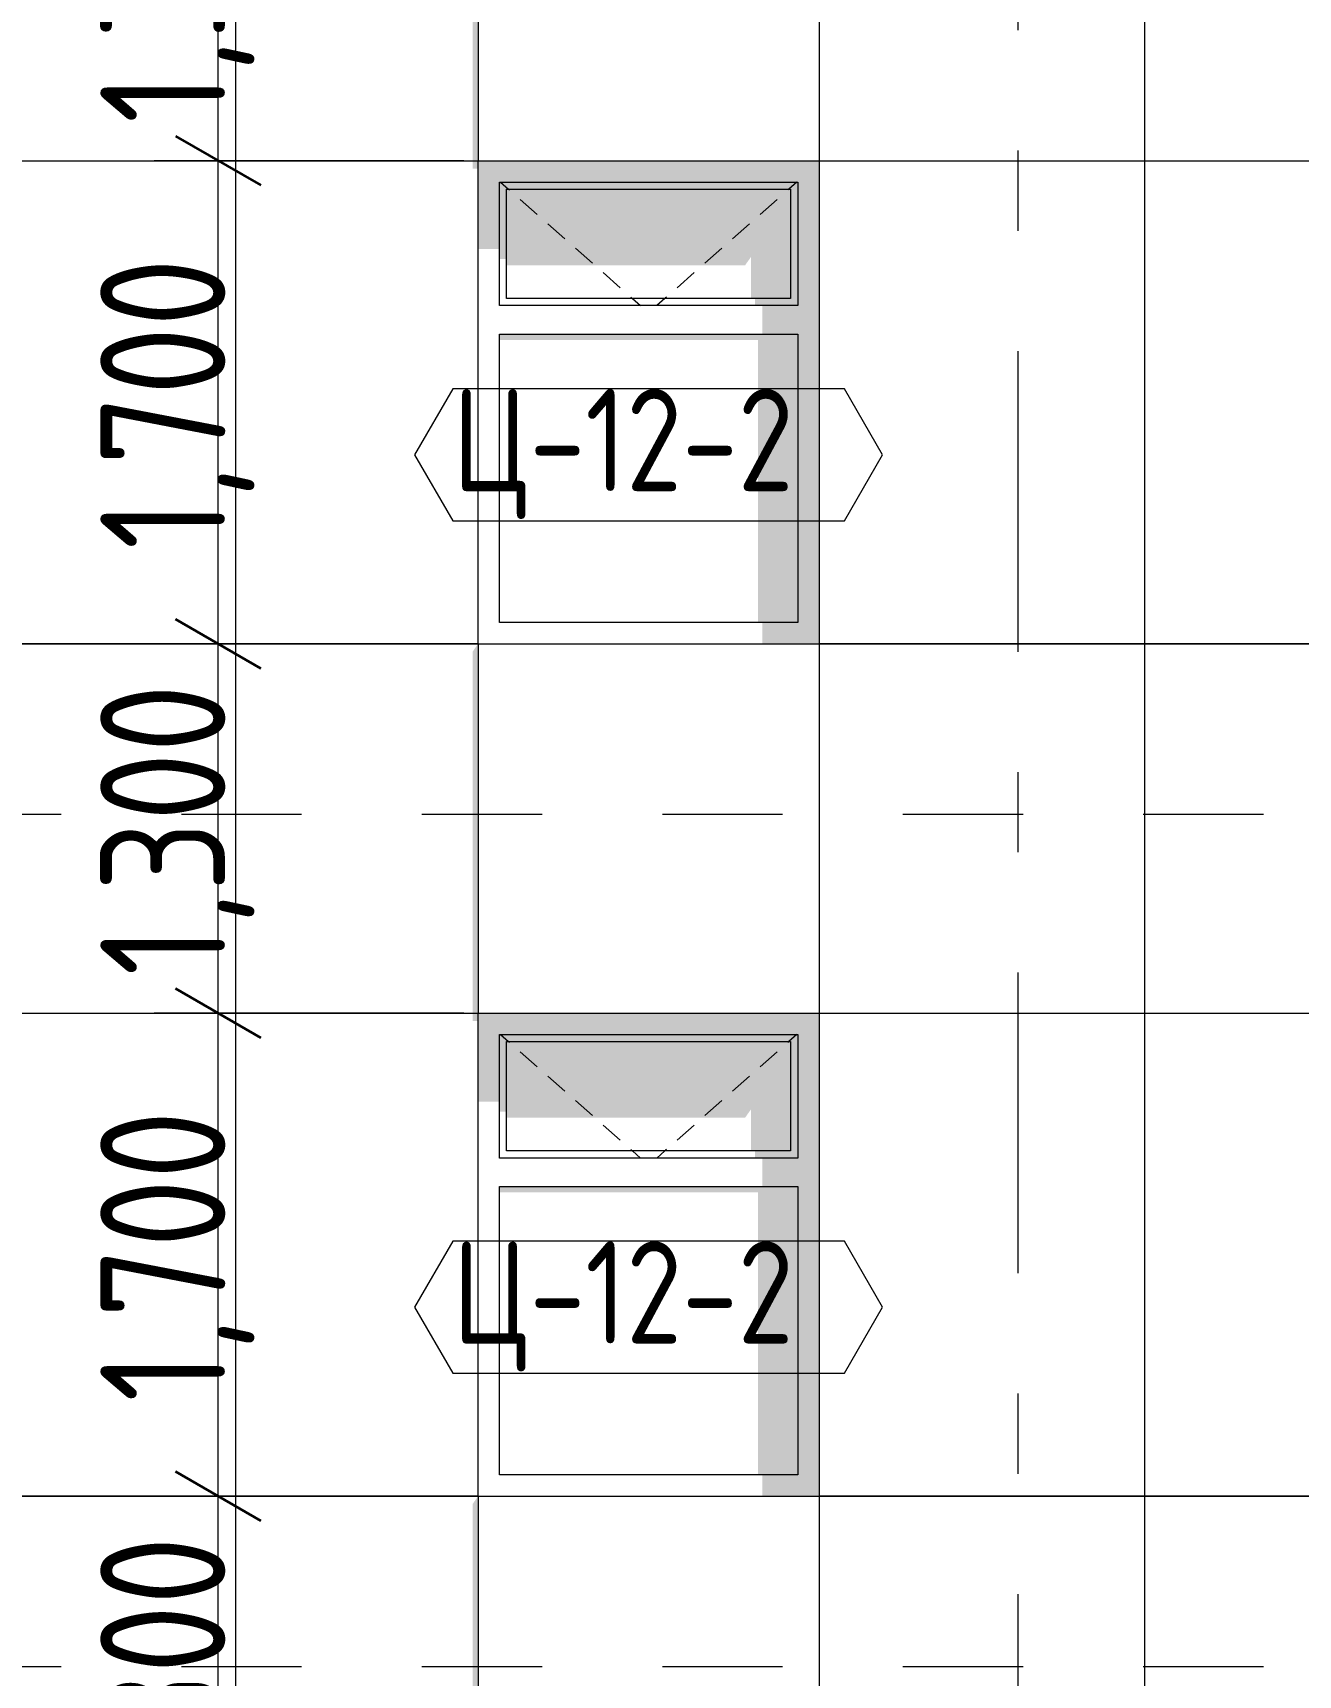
# Model space of a CAD drawing. Header units: millimetres. Extents: x 18162 to 7085488, y 72188 to 247925.
# Drawn here: x 5955990 to 5960445, y 106526 to 112306 of the extents above; entities that cross this region are included whole.
import ezdxf
from ezdxf.enums import TextEntityAlignment as Align

# ---------------------------------------------------------------- set-up
doc = ezdxf.new("R2010")
doc.units = ezdxf.units.MM
doc.header["$MEASUREMENT"] = 0
doc.linetypes.add('Dashed', pattern=[423.333333, 211.666667, -211.666667])
doc.linetypes.add('Double Dashed', pattern=[1093.611073, 529.166651, -211.666656, 141.111112, -211.666656])
for name, color, linetype in [('Archicad Windows', 7, 'Continuous'), ('Structural - Bearing', 7, 'Continuous'), ('Structural - Grid', 7, 'Continuous')]:
    doc.layers.add(name, color=color, linetype=linetype)
doc.styles.add('GENERATED_STYLE_3', font='', dxfattribs={"width": 0.8})
doc.styles.get('GENERATED_STYLE_3').set_extended_font_data('ISOCPEUR MON')
doc.dimstyles.new('GENERATED_STYLE__32', dxfattribs={"dimtxt": 440.00001, "dimasz": 228, "dimexe": 0.18, "dimexo": 50, "dimgap": 0, "dimtad": 1, "dimdec": 0, "dimzin": 0, "dimdsep": 46, "dimtxsty": 'GENERATED_STYLE_3', "dimblk": 'ARROWHEAD_2', "dimblk1": 'ARROWHEAD_2', "dimblk2": 'ARROWHEAD_2', "dimcen": 0.09, "dimclrd": 13, "dimclre": 13, "dimclrt": 13, "dimadec": 0, "dimazin": 0, "dimtfac": 1, "dimtdec": 4, "dimtmove": 0, "dimatfit": 3, "dimfxl": 1, "dimtolj": 1, "dimtzin": 0, "dimarcsym": 0})

# ---------------------------------------------------------------- blocks, each defined once
blk = doc.blocks.new('*X2812', base_point=(6050603.8, 91556.2))
at = {"layer": 'Structural - Bearing', "color": 8, "linetype": 'Continuous', "lineweight": 13}
for p, q in [((5955103.8, 109456.2), (5955103.8, 107156.2)), ((5956703.8, 109456.2), (5956703.8, 107156.2)), ((5953658.1, 108856.2), (5954603.8, 108856.2)), ((5954603.8, 108856.2), (5955103.8, 108856.2)), ((5955103.8, 108856.2), (5956203.8, 108856.2)), ((5956203.8, 108856.2), (5956703.8, 108856.2)), ((5956703.8, 108856.2), (5957558.1, 108856.2)), ((5953658.1, 107156.2), (5954603.8, 107156.2)), ((5954603.8, 107156.2), (5953658.1, 107156.2)), ((5955103.8, 107156.2), (5954603.8, 107156.2)), ((5954603.8, 107156.2), (5955103.8, 107156.2)), ((5955103.8, 107156.2), (5956203.8, 107156.2)), ((5955103.8, 107156.2), (5955103.8, 106556.2)), ((5956203.8, 107156.2), (5955103.8, 107156.2)), ((5956703.8, 107156.2), (5956203.8, 107156.2)), ((5956203.8, 107156.2), (5956703.8, 107156.2)), ((5956703.8, 107156.2), (5957558.1, 107156.2)), ((5956703.8, 107156.2), (5956703.8, 106556.2)), ((5957558.1, 107156.2), (5956703.8, 107156.2)), ((5955103.8, 106556.2), (5955103.8, 106456.2)), ((5956703.8, 106556.2), (5956703.8, 106456.2))]:
    blk.add_line(p, q, dxfattribs=at)
blk = doc.blocks.new('*X2813', base_point=(6050603.8, 91556.2))
at = {"layer": 'Structural - Bearing', "color": 8, "linetype": 'Continuous', "lineweight": 13}
for p, q in [((5959903.8, 109456.2), (5959903.8, 107156.2)), ((5958758.1, 108856.2), (5959403.8, 108856.2)), ((5959403.8, 108856.2), (5959903.8, 108856.2)), ((5959903.8, 108856.2), (5960558.1, 108856.2)), ((5958758.1, 107156.2), (5959403.8, 107156.2)), ((5959403.8, 107156.2), (5958758.1, 107156.2)), ((5959903.8, 107156.2), (5959403.8, 107156.2)), ((5959403.8, 107156.2), (5959903.8, 107156.2)), ((5959903.8, 107156.2), (5960558.1, 107156.2)), ((5959903.8, 107156.2), (5959903.8, 106556.2)), ((5960558.1, 107156.2), (5959903.8, 107156.2)), ((5959903.8, 106556.2), (5959903.8, 106456.2))]:
    blk.add_line(p, q, dxfattribs=at)
blk = doc.blocks.new('*X2816', base_point=(6050603.8, 91556.2))
at = {"layer": 'Structural - Bearing', "color": 8, "linetype": 'Continuous', "lineweight": 13}
for p, q in [((5955103.8, 112456.2), (5955103.8, 110156.2)), ((5956703.8, 112456.2), (5956703.8, 110156.2)), ((5953658.1, 111856.2), (5954603.8, 111856.2)), ((5954603.8, 111856.2), (5955103.8, 111856.2)), ((5955103.8, 111856.2), (5956203.8, 111856.2)), ((5956203.8, 111856.2), (5956703.8, 111856.2)), ((5956703.8, 111856.2), (5957558.1, 111856.2)), ((5953658.1, 110156.2), (5954603.8, 110156.2)), ((5954603.8, 110156.2), (5953658.1, 110156.2)), ((5955103.8, 110156.2), (5954603.8, 110156.2)), ((5954603.8, 110156.2), (5955103.8, 110156.2)), ((5955103.8, 110156.2), (5956203.8, 110156.2)), ((5955103.8, 110156.2), (5955103.8, 109556.2)), ((5956203.8, 110156.2), (5955103.8, 110156.2)), ((5956703.8, 110156.2), (5956203.8, 110156.2)), ((5956203.8, 110156.2), (5956703.8, 110156.2)), ((5956703.8, 110156.2), (5957558.1, 110156.2)), ((5956703.8, 110156.2), (5956703.8, 109556.2)), ((5957558.1, 110156.2), (5956703.8, 110156.2)), ((5955103.8, 109556.2), (5955103.8, 109456.2)), ((5956703.8, 109556.2), (5956703.8, 109456.2))]:
    blk.add_line(p, q, dxfattribs=at)
blk = doc.blocks.new('*X2817', base_point=(6050603.8, 91556.2))
at = {"layer": 'Structural - Bearing', "color": 8, "linetype": 'Continuous', "lineweight": 13}
for p, q in [((5959903.8, 112456.2), (5959903.8, 110156.2)), ((5958758.1, 111856.2), (5959403.8, 111856.2)), ((5959403.8, 111856.2), (5959903.8, 111856.2)), ((5959903.8, 111856.2), (5960558.1, 111856.2)), ((5958758.1, 110156.2), (5959403.8, 110156.2)), ((5959403.8, 110156.2), (5958758.1, 110156.2)), ((5959903.8, 110156.2), (5959403.8, 110156.2)), ((5959403.8, 110156.2), (5959903.8, 110156.2)), ((5959903.8, 110156.2), (5960558.1, 110156.2)), ((5959903.8, 110156.2), (5959903.8, 109556.2)), ((5960558.1, 110156.2), (5959903.8, 110156.2)), ((5959903.8, 109556.2), (5959903.8, 109456.2))]:
    blk.add_line(p, q, dxfattribs=at)
blk = doc.blocks.new('*D3023', base_point=(6050603.8, 91556.2))
at = {"color": 13, "linetype": 'Continuous', "lineweight": 13}
for p, q in [((5956642.8, 105856.2), (5956642.8, 107156.2)), ((5957508.1, 105856.2), (5956417.8, 105856.2)), ((5956642.8, 104156.2), (5956642.8, 105856.2)), ((5957508.1, 104156.2), (5956417.8, 104156.2)), ((5956642.8, 102856.2), (5956642.8, 104156.2))]:
    blk.add_line(p, q, dxfattribs=at)
at = {"color": 12, "linetype": 'Continuous', "lineweight": 35}
for p, q in [((5956492.8, 105942.8), (5956792.8, 105769.6)), ((5956492.8, 104242.8), (5956792.8, 104069.6))]:
    blk.add_line(p, q, dxfattribs=at)
at = {"color": 13, "lineweight": 13, "insert": (5956770.3, 104488), "char_height": 440, "attachment_point": 7, "rotation": 90, "style": 'GENERATED_STYLE_3'}
blk.add_mtext('\\A1;{\\pql;\\fISOCPEUR MON|b0|i0|c0|p0;\\W0.800000;1,700}', dxfattribs=at)
blk = doc.blocks.new('ARROWHEAD_2')
at = {"color": 0, "linetype": 'Continuous', "lineweight": 0}
for p, q in [((-0.378, -0.655), (0.378, 0.655)), ((0, 0), (-1, 0))]:
    blk.add_line(p, q, dxfattribs=at)
blk = doc.blocks.new('*D3024', base_point=(6050603.8, 91556.2))
at = {"color": 12, "linetype": 'Continuous', "lineweight": 35}
for p, q in [((5956492.8, 107242.8), (5956792.8, 107069.6)), ((5956492.8, 105942.8), (5956792.8, 105769.6))]:
    blk.add_line(p, q, dxfattribs=at)
at = {"color": 13, "linetype": 'Continuous', "lineweight": 13}
blk.add_line((5956642.8, 105856.2), (5956642.8, 107156.2), dxfattribs=at)
at = {"color": 13, "lineweight": 13, "insert": (5956770.3, 105988), "char_height": 440, "attachment_point": 7, "rotation": 90, "style": 'GENERATED_STYLE_3'}
blk.add_mtext('\\A1;{\\pql;\\fISOCPEUR MON|b0|i0|c0|p0;\\W0.800000;1,300}', dxfattribs=at)
blk = doc.blocks.new('*D3025', base_point=(6050603.8, 91556.2))
at = {"color": 12, "linetype": 'Continuous', "lineweight": 35}
for p, q in [((5956492.8, 108942.8), (5956792.8, 108769.6)), ((5956492.8, 107242.8), (5956792.8, 107069.6))]:
    blk.add_line(p, q, dxfattribs=at)
at = {"color": 13, "linetype": 'Continuous', "lineweight": 13}
for p, q in [((5957508.1, 108856.2), (5956417.8, 108856.2)), ((5956642.8, 107156.2), (5956642.8, 108856.2)), ((5957508.1, 107156.2), (5956417.8, 107156.2)), ((5956642.8, 105856.2), (5956642.8, 107156.2))]:
    blk.add_line(p, q, dxfattribs=at)
at = {"color": 13, "lineweight": 13, "insert": (5956770.3, 107488), "char_height": 440, "attachment_point": 7, "rotation": 90, "style": 'GENERATED_STYLE_3'}
blk.add_mtext('\\A1;{\\pql;\\fISOCPEUR MON|b0|i0|c0|p0;\\W0.800000;1,700}', dxfattribs=at)
blk = doc.blocks.new('*D3026', base_point=(6050603.8, 91556.2))
at = {"color": 12, "linetype": 'Continuous', "lineweight": 35}
for p, q in [((5956492.8, 110242.8), (5956792.8, 110069.6)), ((5956492.8, 108942.8), (5956792.8, 108769.6))]:
    blk.add_line(p, q, dxfattribs=at)
at = {"color": 13, "linetype": 'Continuous', "lineweight": 13}
for p, q in [((5957508.1, 110156.2), (5956417.8, 110156.2)), ((5956642.8, 108856.2), (5956642.8, 110156.2)), ((5957508.1, 108856.2), (5956417.8, 108856.2))]:
    blk.add_line(p, q, dxfattribs=at)
at = {"color": 13, "lineweight": 13, "insert": (5956770.3, 108988), "char_height": 440, "attachment_point": 7, "rotation": 90, "style": 'GENERATED_STYLE_3'}
blk.add_mtext('\\A1;{\\pql;\\fISOCPEUR MON|b0|i0|c0|p0;\\W0.800000;1,300}', dxfattribs=at)
blk = doc.blocks.new('*D3027', base_point=(6050603.8, 91556.2))
at = {"color": 12, "linetype": 'Continuous', "lineweight": 35}
for p, q in [((5956492.8, 111942.8), (5956792.8, 111769.6)), ((5956492.8, 110242.8), (5956792.8, 110069.6))]:
    blk.add_line(p, q, dxfattribs=at)
at = {"color": 13, "linetype": 'Continuous', "lineweight": 13}
for p, q in [((5957508.1, 111856.2), (5956417.8, 111856.2)), ((5956642.8, 110156.2), (5956642.8, 111856.2)), ((5957508.1, 110156.2), (5956417.8, 110156.2))]:
    blk.add_line(p, q, dxfattribs=at)
at = {"color": 13, "lineweight": 13, "insert": (5956770.3, 110488), "char_height": 440, "attachment_point": 7, "rotation": 90, "style": 'GENERATED_STYLE_3'}
blk.add_mtext('\\A1;{\\pql;\\fISOCPEUR MON|b0|i0|c0|p0;\\W0.800000;1,700}', dxfattribs=at)
blk = doc.blocks.new('*D3028', base_point=(6050603.8, 91556.2))
at = {"color": 12, "linetype": 'Continuous', "lineweight": 35}
for p, q in [((5956492.8, 113242.8), (5956792.8, 113069.6)), ((5956492.8, 111942.8), (5956792.8, 111769.6))]:
    blk.add_line(p, q, dxfattribs=at)
at = {"color": 13, "linetype": 'Continuous', "lineweight": 13}
for p, q in [((5957508.1, 113156.2), (5956417.8, 113156.2)), ((5956642.8, 111856.2), (5956642.8, 113156.2)), ((5957508.1, 111856.2), (5956417.8, 111856.2))]:
    blk.add_line(p, q, dxfattribs=at)
at = {"color": 13, "lineweight": 13, "insert": (5956770.3, 111988), "char_height": 440, "attachment_point": 7, "rotation": 90, "style": 'GENERATED_STYLE_3'}
blk.add_mtext('\\A1;{\\pql;\\fISOCPEUR MON|b0|i0|c0|p0;\\W0.800000;1,300}', dxfattribs=at)
blk = doc.blocks.new('Label_242_3', base_point=(5958158.1, 107587.1))
at = {"color": 13, "linetype": 'Continuous', "lineweight": 13, "flags": 128}
blk.add_lwpolyline([(5957334.2, 107821.3), (5957468.3, 107589.1), (5958847.9, 107589.1), (5958982, 107821.3), (5958847.9, 108053.6), (5957468.3, 108053.6)], close=True, dxfattribs=at)
at = {"color": 13, "lineweight": 13, "insert": (5957468.3, 108052.9), "char_height": 360, "attachment_point": 1, "style": 'GENERATED_STYLE_3'}
blk.add_mtext('\\A1;{\\pql;\\pt0,253000;\\fISOCPEUR MON|b0|i0|c0|p0;\\W0.800000;Ц-12-2\\fISOCPEUR MON|b0|i0|c0|p0;\\W0.800000;\\A1{\\H.66x;\\S^  ;}\\fISOCPEUR MON|b0|i0|c0|p0;\\W0.800000;\\fISOCPEUR MON|b0|i0|c0|p0;\\W0.800000;\\A1{\\H.66x;\\S^  ;}\\fISOCPEUR MON|b0|i0|c0|p0;\\W0.800000; \\fISOCPEUR MON|b0|i0|c0|p0;\\W0.800000;\\fISOCPEUR MON|b0|i0|c0|p0;\\W0.800000;\\fISOCPEUR MON|b0|i0|c0|p0;\\W0.800000;\\fISOCPEUR MON|b0|i0|c0|p0;\\W0.800000;\\fISOCPEUR MON|b0|i0|c0|p0;\\W0.800000;\\fISOCPEUR MON|b0|i0|c0|p0;\\W0.800000;\\fISOCPEUR MON|b0|i0|c0|p0;\\W0.800000;\\fISOCPEUR MON|b0|i0|c0|p0;\\W0.800000;\\fISOCPEUR MON|b0|i0|c0|p0;\\W0.800000;\\fISOCPEUR MON|b0|i0|c0|p0;\\W0.800000;\\fISOCPEUR MON|b0|i0|c0|p0;\\W0.800000;\\fISOCPEUR MON|b0|i0|c0|p0;\\W0.800000;\\fISOCPEUR MON|b0|i0|c0|p0;\\W0.800000;\\fISOCPEUR MON|b0|i0|c0|p0;\\W0.800000;\\fISOCPEUR MON|b0|i0|c0|p0;\\W0.800000;\\fISOCPEUR MON|b0|i0|c0|p0;\\W0.800000;\\fISOCPEUR MON|b0|i0|c0|p0;\\W0.800000;\\fISOCPEUR MON|b0|i0|c0|p0;\\W0.800000;\\fISOCPEUR MON|b0|i0|c0|p0;\\W0.800000;\\fISOCPEUR MON|b0|i0|c0|p0;\\W0.800000;\\fISOCPEUR MON|b0|i0|c0|p0;\\W0.800000;\\fISOCPEUR MON|b0|i0|c0|p0;\\W0.800000;\\fISOCPEUR MON|b0|i0|c0|p0;\\W0.800000;\\fISOCPEUR MON|b0|i0|c0|p0;\\W0.800000;\\fISOCPEUR MON|b0|i0|c0|p0;\\W0.800000;\\fISOCPEUR MON|b0|i0|c0|p0;\\W0.800000;\\fISOCPEUR MON|b0|i0|c0|p0;\\W0.800000;\\fISOCPEUR MON|b0|i0|c0|p0;\\W0.800000;\\fISOCPEUR MON|b0|i0|c0|p0;\\W0.800000;\\fISOCPEUR MON|b0|i0|c0|p0;\\W0.800000;\\fISOCPEUR MON|b0|i0|c0|p0;\\W0.800000;\\fISOCPEUR MON|b0|i0|c0|p0;\\W0.800000;\\fISOCPEUR MON|b0|i0|c0|p0;\\W0.800000;\\fISOCPEUR MON|b0|i0|c0|p0;\\W0.800000;\\fISOCPEUR MON|b0|i0|c0|p0;\\W0.800000;\\fISOCPEUR MON|b0|i0|c0|p0;\\W0.800000;\\fISOCPEUR MON|b0|i0|c0|p0;\\W0.800000;\\fISOCPEUR MON|b0|i0|c0|p0;\\W0.800000;\\fISOCPEUR MON|b0|i0|c0|p0;\\W0.800000;\\fISOCPEUR MON|b0|i0|c0|p0;\\W0.800000;\\fISOCPEUR MON|b0|i0|c0|p0;\\W0.800000;\\fISOCPEUR MON|b0|i0|c0|p0;\\W0.800000;\\fISOCPEUR MON|b0|i0|c0|p0;\\W0.800000;}', dxfattribs=at)
blk = doc.blocks.new('Label_244_3', base_point=(5958158.1, 110587.1))
at = {"color": 13, "linetype": 'Continuous', "lineweight": 13, "flags": 128}
blk.add_lwpolyline([(5957334.2, 110821.3), (5957468.3, 110589.1), (5958847.9, 110589.1), (5958982, 110821.3), (5958847.9, 111053.6), (5957468.3, 111053.6)], close=True, dxfattribs=at)
at = {"color": 13, "lineweight": 13, "insert": (5957468.3, 111052.9), "char_height": 360, "attachment_point": 1, "style": 'GENERATED_STYLE_3'}
blk.add_mtext('\\A1;{\\pql;\\pt0,253000;\\fISOCPEUR MON|b0|i0|c0|p0;\\W0.800000;Ц-12-2\\fISOCPEUR MON|b0|i0|c0|p0;\\W0.800000;\\A1{\\H.66x;\\S^  ;}\\fISOCPEUR MON|b0|i0|c0|p0;\\W0.800000;\\fISOCPEUR MON|b0|i0|c0|p0;\\W0.800000;\\A1{\\H.66x;\\S^  ;}\\fISOCPEUR MON|b0|i0|c0|p0;\\W0.800000; \\fISOCPEUR MON|b0|i0|c0|p0;\\W0.800000;\\fISOCPEUR MON|b0|i0|c0|p0;\\W0.800000;\\fISOCPEUR MON|b0|i0|c0|p0;\\W0.800000;\\fISOCPEUR MON|b0|i0|c0|p0;\\W0.800000;\\fISOCPEUR MON|b0|i0|c0|p0;\\W0.800000;\\fISOCPEUR MON|b0|i0|c0|p0;\\W0.800000;\\fISOCPEUR MON|b0|i0|c0|p0;\\W0.800000;\\fISOCPEUR MON|b0|i0|c0|p0;\\W0.800000;\\fISOCPEUR MON|b0|i0|c0|p0;\\W0.800000;\\fISOCPEUR MON|b0|i0|c0|p0;\\W0.800000;\\fISOCPEUR MON|b0|i0|c0|p0;\\W0.800000;\\fISOCPEUR MON|b0|i0|c0|p0;\\W0.800000;\\fISOCPEUR MON|b0|i0|c0|p0;\\W0.800000;\\fISOCPEUR MON|b0|i0|c0|p0;\\W0.800000;\\fISOCPEUR MON|b0|i0|c0|p0;\\W0.800000;\\fISOCPEUR MON|b0|i0|c0|p0;\\W0.800000;\\fISOCPEUR MON|b0|i0|c0|p0;\\W0.800000;\\fISOCPEUR MON|b0|i0|c0|p0;\\W0.800000;\\fISOCPEUR MON|b0|i0|c0|p0;\\W0.800000;\\fISOCPEUR MON|b0|i0|c0|p0;\\W0.800000;\\fISOCPEUR MON|b0|i0|c0|p0;\\W0.800000;\\fISOCPEUR MON|b0|i0|c0|p0;\\W0.800000;\\fISOCPEUR MON|b0|i0|c0|p0;\\W0.800000;\\fISOCPEUR MON|b0|i0|c0|p0;\\W0.800000;\\fISOCPEUR MON|b0|i0|c0|p0;\\W0.800000;\\fISOCPEUR MON|b0|i0|c0|p0;\\W0.800000;\\fISOCPEUR MON|b0|i0|c0|p0;\\W0.800000;\\fISOCPEUR MON|b0|i0|c0|p0;\\W0.800000;\\fISOCPEUR MON|b0|i0|c0|p0;\\W0.800000;\\fISOCPEUR MON|b0|i0|c0|p0;\\W0.800000;\\fISOCPEUR MON|b0|i0|c0|p0;\\W0.800000;\\fISOCPEUR MON|b0|i0|c0|p0;\\W0.800000;\\fISOCPEUR MON|b0|i0|c0|p0;\\W0.800000;\\fISOCPEUR MON|b0|i0|c0|p0;\\W0.800000;\\fISOCPEUR MON|b0|i0|c0|p0;\\W0.800000;\\fISOCPEUR MON|b0|i0|c0|p0;\\W0.800000;\\fISOCPEUR MON|b0|i0|c0|p0;\\W0.800000;\\fISOCPEUR MON|b0|i0|c0|p0;\\W0.800000;\\fISOCPEUR MON|b0|i0|c0|p0;\\W0.800000;\\fISOCPEUR MON|b0|i0|c0|p0;\\W0.800000;\\fISOCPEUR MON|b0|i0|c0|p0;\\W0.800000;\\fISOCPEUR MON|b0|i0|c0|p0;\\W0.800000;\\fISOCPEUR MON|b0|i0|c0|p0;\\W0.800000;}', dxfattribs=at)
blk = doc.blocks.new('Standard grid marker[381]_3', base_point=(5959458.1, 151556.2))
at = {"layer": 'Structural - Grid', "color": 13, "linetype": 'Double Dashed', "lineweight": 13, "ltscale": 2}
blk.add_line((5959458.1, 150556.2), (5959458.1, 87056.2), dxfattribs=at)
at = {"layer": 'Structural - Grid', "color": 13, "lineweight": 13, "style": 'GENERATED_STYLE_3'}
blk.add_attdef('AC_MarkerText_1', text='', height=500, rotation=360, dxfattribs=at).set_placement((5959458.1, 85706.2), align=Align.TOP_CENTER)

msp = doc.modelspace()

# ---------------------------------------------------------------- hatches: boundary and pattern name
at = {"layer": 'Archicad Windows', "linetype": 'Continuous', "lineweight": 0}
for points in [[(5957558.1, 111856.2), (5957558.1, 111781.2), (5957633.1, 111781.2), (5958683.1, 111781.2), (5958758.1, 111781.2), (5958758.1, 111856.2)], [(5957633.1, 111781.2), (5957558.1, 111781.2), (5957558.1, 111545), (5957633.1, 111545)], [(5957633.1, 111781.2), (5957633.1, 111756.2), (5957658.1, 111756.2), (5958658.1, 111756.2), (5958683.1, 111756.2), (5958683.1, 111781.2)], [(5957658.1, 111756.2), (5957633.1, 111756.2), (5957633.1, 111509.7), (5957658.1, 111509.7)], [(5957658.1, 111756.2), (5957658.1, 111488.5), (5958498.1, 111488.5), (5958518.1, 111516.8), (5958518.1, 111371.2), (5958658.1, 111371.2), (5958658.1, 111756.2)], [(5958658.1, 111756.2), (5958658.1, 111371.2), (5958683.1, 111371.2), (5958683.1, 111756.2)], [(5958758.1, 110231.2), (5958758.1, 111781.2), (5958683.1, 111781.2), (5958683.1, 111346.2), (5958683.1, 111246.2), (5958683.1, 110231.2)], [(5958683.1, 111371.2), (5958533.1, 111371.2), (5958533.1, 111346.2), (5958683.1, 111346.2)], [(5958558.1, 111346.2), (5958558.1, 111246.2), (5958683.1, 111246.2), (5958683.1, 111346.2)], [(5957633.1, 111246.2), (5957633.1, 111225), (5958543.1, 111225), (5958543.1, 110231.2), (5958683.1, 110231.2), (5958683.1, 111246.2)], [(5958758.1, 110231.2), (5958558.1, 110231.2), (5958558.1, 110156.2), (5958758.1, 110156.2)], [(5957558.1, 108856.2), (5957558.1, 108781.2), (5957633.1, 108781.2), (5958683.1, 108781.2), (5958758.1, 108781.2), (5958758.1, 108856.2)], [(5957558.1, 108781.2), (5957558.1, 108545), (5957633.1, 108545), (5957633.1, 108781.2)], [(5957633.1, 108781.2), (5957633.1, 108756.2), (5957658.1, 108756.2), (5958658.1, 108756.2), (5958683.1, 108756.2), (5958683.1, 108781.2)], [(5958758.1, 107231.2), (5958758.1, 108781.2), (5958683.1, 108781.2), (5958683.1, 108346.2), (5958683.1, 108246.2), (5958683.1, 107231.2)], [(5957658.1, 108756.2), (5957633.1, 108756.2), (5957633.1, 108509.7), (5957658.1, 108509.7)], [(5957658.1, 108756.2), (5957658.1, 108488.5), (5958498.1, 108488.5), (5958518.1, 108516.8), (5958518.1, 108371.2), (5958658.1, 108371.2), (5958658.1, 108756.2)], [(5958658.1, 108756.2), (5958658.1, 108371.2), (5958683.1, 108371.2), (5958683.1, 108756.2)], [(5958683.1, 108371.2), (5958533.1, 108371.2), (5958533.1, 108346.2), (5958683.1, 108346.2)], [(5958558.1, 108346.2), (5958558.1, 108246.2), (5958683.1, 108246.2), (5958683.1, 108346.2)], [(5957633.1, 108225), (5958543.1, 108225), (5958543.1, 107231.2), (5958683.1, 107231.2), (5958683.1, 108246.2), (5957633.1, 108246.2)], [(5958758.1, 107231.2), (5958558.1, 107231.2), (5958558.1, 107156.2), (5958758.1, 107156.2)]]:
    msp.add_hatch(color=49, dxfattribs=at).paths.add_polyline_path(points)
at = {"layer": 'Structural - Bearing', "linetype": 'Continuous', "lineweight": 0}
for points in [[(5957538.1, 111827.9), (5957558.1, 111827.9), (5957558.1, 112456.2), (5957538.1, 112456.2)], [(5957538.1, 110127.9), (5957538.1, 109456.2), (5957558.1, 109456.2), (5957558.1, 110156.2)], [(5957538.1, 108827.9), (5957558.1, 108827.9), (5957558.1, 109456.2), (5957538.1, 109456.2)], [(5957558.1, 107156.2), (5957538.1, 107127.9), (5957538.1, 106456.2), (5957558.1, 106456.2)]]:
    msp.add_hatch(color=49, dxfattribs=at).paths.add_polyline_path(points)

# ---------------------------------------------------------------- linework, layer by layer
at = {"color": 8, "linetype": 'Dashed', "lineweight": 13, "ltscale": 2}
for p, q in [((5948046.5, 109556.2), (5978885, 109556.2)), ((5948046.5, 106556.2), (5978885, 106556.2))]:
    msp.add_line(p, q, dxfattribs=at)
at = {"layer": 'Archicad Windows', "color": 7, "linetype": 'Continuous', "lineweight": 13}
for p, q in [((5957558.1, 110156.2), (5957558.1, 111856.2)), ((5958758.1, 111856.2), (5958758.1, 110156.2)), ((5957558.1, 107156.2), (5957558.1, 108856.2)), ((5958758.1, 108856.2), (5958758.1, 107156.2))]:
    msp.add_line(p, q, dxfattribs=at)
at = {"layer": 'Archicad Windows', "color": 7, "linetype": 'Continuous', "lineweight": 9}
for p, q in [((5957633.1, 111346.2), (5957633.1, 111781.2)), ((5957633.1, 111781.2), (5958683.1, 111781.2)), ((5957636.5, 111781.2), (5957664.8, 111756.2)), ((5957658.1, 111371.2), (5957658.1, 111756.2)), ((5957658.1, 111756.2), (5958658.1, 111756.2)), ((5957664.8, 111756.2), (5957668.1, 111753.3)), ((5958651.4, 111756.2), (5958648.1, 111753.3)), ((5958679.8, 111781.2), (5958651.4, 111756.2)), ((5958658.1, 111756.2), (5958658.1, 111371.2)), ((5958683.1, 111781.2), (5958683.1, 111346.2)), ((5957705.6, 111720.2), (5957765.6, 111667.3)), ((5958610.6, 111720.2), (5958550.6, 111667.3)), ((5957803.1, 111634.2), (5957863.1, 111581.3)), ((5958513.1, 111634.2), (5958453.1, 111581.3)), ((5957900.6, 111548.2), (5957960.6, 111495.3)), ((5958415.6, 111548.2), (5958355.6, 111495.3)), ((5957998.1, 111462.3), (5958058.1, 111409.3)), ((5958318.1, 111462.3), (5958258.1, 111409.3)), ((5958683.1, 111346.2), (5957633.1, 111346.2)), ((5958658.1, 111371.2), (5957658.1, 111371.2)), ((5958095.6, 111376.3), (5958098.1, 111374.1)), ((5958098.1, 111374.1), (5958101.4, 111371.2)), ((5958101.4, 111371.2), (5958129.8, 111346.2)), ((5958214.8, 111371.2), (5958186.5, 111346.2)), ((5958218.1, 111374.1), (5958214.8, 111371.2)), ((5958220.6, 111376.3), (5958218.1, 111374.1)), ((5957633.1, 110231.2), (5957633.1, 111246.2)), ((5957633.1, 111246.2), (5958683.1, 111246.2)), ((5958683.1, 111246.2), (5958683.1, 110231.2)), ((5958683.1, 110231.2), (5957633.1, 110231.2)), ((5957633.1, 108346.2), (5957633.1, 108781.2)), ((5957633.1, 108781.2), (5958683.1, 108781.2)), ((5957636.5, 108781.2), (5957664.8, 108756.2)), ((5958679.8, 108781.2), (5958651.4, 108756.2)), ((5958683.1, 108781.2), (5958683.1, 108346.2)), ((5957658.1, 108371.2), (5957658.1, 108756.2)), ((5957658.1, 108756.2), (5958658.1, 108756.2)), ((5957664.8, 108756.2), (5957668.1, 108753.3)), ((5958651.4, 108756.2), (5958648.1, 108753.3)), ((5958658.1, 108756.2), (5958658.1, 108371.2)), ((5957705.6, 108720.2), (5957765.6, 108667.3)), ((5958610.6, 108720.2), (5958550.6, 108667.3)), ((5957803.1, 108634.2), (5957863.1, 108581.3)), ((5958513.1, 108634.2), (5958453.1, 108581.3)), ((5957900.6, 108548.2), (5957960.6, 108495.3)), ((5958415.6, 108548.2), (5958355.6, 108495.3)), ((5957998.1, 108462.3), (5958058.1, 108409.3)), ((5958318.1, 108462.3), (5958258.1, 108409.3)), ((5958095.6, 108376.3), (5958098.1, 108374.1)), ((5958220.6, 108376.3), (5958218.1, 108374.1)), ((5958683.1, 108346.2), (5957633.1, 108346.2)), ((5958658.1, 108371.2), (5957658.1, 108371.2)), ((5958098.1, 108374.1), (5958101.4, 108371.2)), ((5958101.4, 108371.2), (5958129.8, 108346.2)), ((5958214.8, 108371.2), (5958186.5, 108346.2)), ((5958218.1, 108374.1), (5958214.8, 108371.2)), ((5957633.1, 107231.2), (5957633.1, 108246.2)), ((5957633.1, 108246.2), (5958683.1, 108246.2)), ((5958683.1, 108246.2), (5958683.1, 107231.2)), ((5958683.1, 107231.2), (5957633.1, 107231.2))]:
    msp.add_line(p, q, dxfattribs=at)
at = {"layer": 'Structural - Bearing', "color": 7, "linetype": 'Continuous', "lineweight": 13}
for p, q in [((5957558.1, 113156.2), (5957558.1, 111856.2)), ((5958758.1, 113156.2), (5958758.1, 111856.2)), ((5957558.1, 111856.2), (5958758.1, 111856.2)), ((5957558.1, 110156.2), (5958758.1, 110156.2)), ((5957558.1, 110156.2), (5957558.1, 108856.2)), ((5958758.1, 110156.2), (5958758.1, 108856.2)), ((5957558.1, 108856.2), (5958758.1, 108856.2)), ((5957558.1, 107156.2), (5958758.1, 107156.2)), ((5957558.1, 107156.2), (5957558.1, 105856.2)), ((5958758.1, 107156.2), (5958758.1, 105856.2))]:
    msp.add_line(p, q, dxfattribs=at)

# ---------------------------------------------------------------- block references
at = {"color": 12, "linetype": 'Continuous', "lineweight": 13}
for name, p in [('Label_244_3', (5958158.1, 110587.1)), ('Label_242_3', (5958158.1, 107587.1))]:
    msp.add_blockref(name, p, dxfattribs=at)
at = {"layer": 'Structural - Bearing', "lineweight": 0}
for name in ['*X2816', '*X2817', '*X2812', '*X2813']:
    msp.add_blockref(name, (6050603.8, 91556.2), dxfattribs=at)
at = {"layer": 'Structural - Grid', "color": 13, "linetype": 'Continuous', "lineweight": 13}
msp.add_blockref('Standard grid marker[381]_3', (5959458.1, 151556.2), dxfattribs=at)

# ---------------------------------------------------------------- dimensions: what is measured, and where the dimension line sits
at = {"color": 13, "linetype": 'Continuous', "lineweight": 13}
for base, p1, p2, picture, middle in [((5956642.8, 113156.2), (5957558.1, 111856.2), (5957558.1, 113156.2), '*D3028', (5956334.8, 112725.1)), ((5956642.8, 111856.2), (5957558.1, 110156.2), (5957558.1, 111856.2), '*D3027', (5956334.8, 111225.1)), ((5956642.8, 110156.2), (5957558.1, 108856.2), (5957558.1, 110156.2), '*D3026', (5956334.8, 109725.1)), ((5956642.8, 108856.2), (5957558.1, 107156.2), (5957558.1, 108856.2), '*D3025', (5956334.8, 108225.1)), ((5956642.8, 107156.2), (5957558.1, 105856.2), (5957558.1, 107156.2), '*D3024', (5956334.8, 106725.1)), ((5956642.8, 105856.2), (5957558.1, 104156.2), (5957558.1, 105856.2), '*D3023', (5956334.8, 105225.1))]:
    dim = msp.add_linear_dim(base=base, p1=p1, p2=p2, angle=90, dimstyle='GENERATED_STYLE__32', dxfattribs=at)
    dim.commit()
    dim.dimension.update_dxf_attribs({"geometry": picture, "text_midpoint": middle, "dimtype": 160, "text_rotation": 90})

doc.saveas('drawing.dxf')
